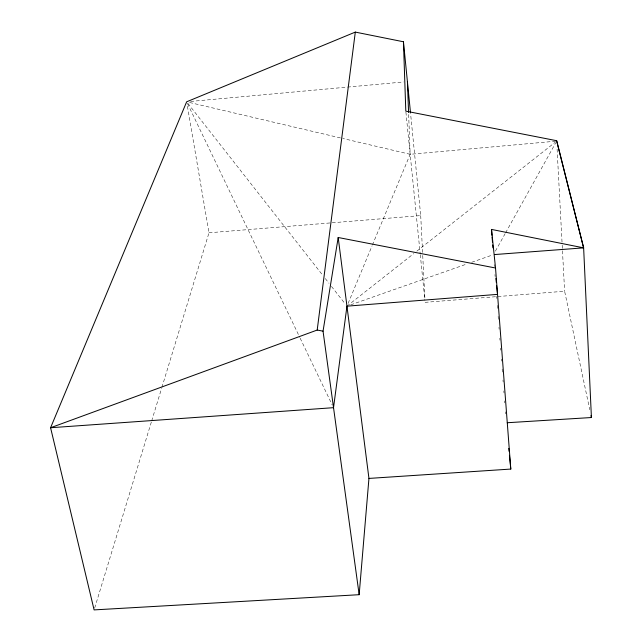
<?xml version="1.0" encoding="UTF-8"?>
<svg xmlns="http://www.w3.org/2000/svg" width="642" height="642" viewBox="0 0 642 642"><rect width="100%" height="100%" fill="white"/><g stroke="black" fill="none" stroke-linecap="round" stroke-linejoin="round"><path stroke-width="0.48" stroke-dasharray="3.21 2.41" d="M94.695 607.982L151.408 421.826M151.697 420.863L161.64 388.233M161.928 387.278L208.995 232.781L186.991 103.779M348.116 303.385L372.007 245.974M372.392 245.043L410.158 154.297L408.617 113.474M495.383 251.15L505.11 233.688M505.599 232.813L555.699 142.861M346.961 306.162L413.721 253.622M416.859 251.142L555.097 142.355M350.741 304.83L466.975 263.95M471.701 262.289L492.494 254.978M190.618 101.444L346.519 87.184M347.474 87.095L403.497 81.975M555.683 141.208L410.158 154.297L342.82 138.479M208.995 232.781L420.719 215.592L410.559 113.369M425.092 302.342L564.623 291.227L589.757 409.692M189.583 102.495L341.841 138.255M187.897 103.386L322.822 275.386M325.293 278.548L329.009 283.282M331.489 286.436L345.099 303.794M187.52 103.611L299.734 337.299M300.167 338.206L332.227 404.974M405.913 112.125L420.181 253.654M420.285 254.649L424.892 300.352M494.196 264.592L494.348 266.582M494.958 274.543L495.11 276.533M496.627 296.435L496.78 298.426M497.309 305.391L497.534 308.377M498.144 316.337L498.369 319.323M498.978 327.276L499.131 329.266M499.813 338.222L499.966 340.212M500.575 348.173L500.72 350.163M501.41 359.119L501.554 361.109M502.164 369.07L502.397 372.055M502.999 380.016L503.151 382.006M503.834 390.954L503.986 392.944M504.596 400.905L504.748 402.895M505.431 411.851L505.583 413.841M557.096 149.121L562.135 244.193M562.183 245.188L564.623 291.227M420.719 215.592L422.685 254.481M422.733 255.476L424.988 300.352"/><path stroke-width="0.96" d="M410.463 112.382L403.449 41.77L355.307 32.1L186.653 101.805L50.582 427.741L94.109 609.9L359.159 594.693L368.949 478.418L338.19 237.5L495.528 268.003L510.791 469.069L368.949 478.418M355.307 32.1L317.196 330.044L50.582 427.741L333.527 407.678L346.961 306.162L497.534 294.373L496.611 285.433M359.159 594.693L323.046 331.16L338.19 237.5M494.428 254.569L583.634 247.86L591.418 417.533L507.252 422.733M317.196 330.044L323.046 331.16M491.957 235.245L491.515 229.419L583.634 247.86L556.646 140.702L405.808 111.146L403.449 41.77M583.634 247.86L556.646 140.702M591.001 415.567L591.418 417.533M491.515 229.419L495.528 268.003M495.897 278.484L496.306 282.456M508.769 448.397L509.058 451.35M509.443 455.282L510.791 469.069M492.109 237.179L492.478 242.034M492.695 244.947L492.92 247.852M407.405 81.614L408.577 112.478"/></g></svg>
